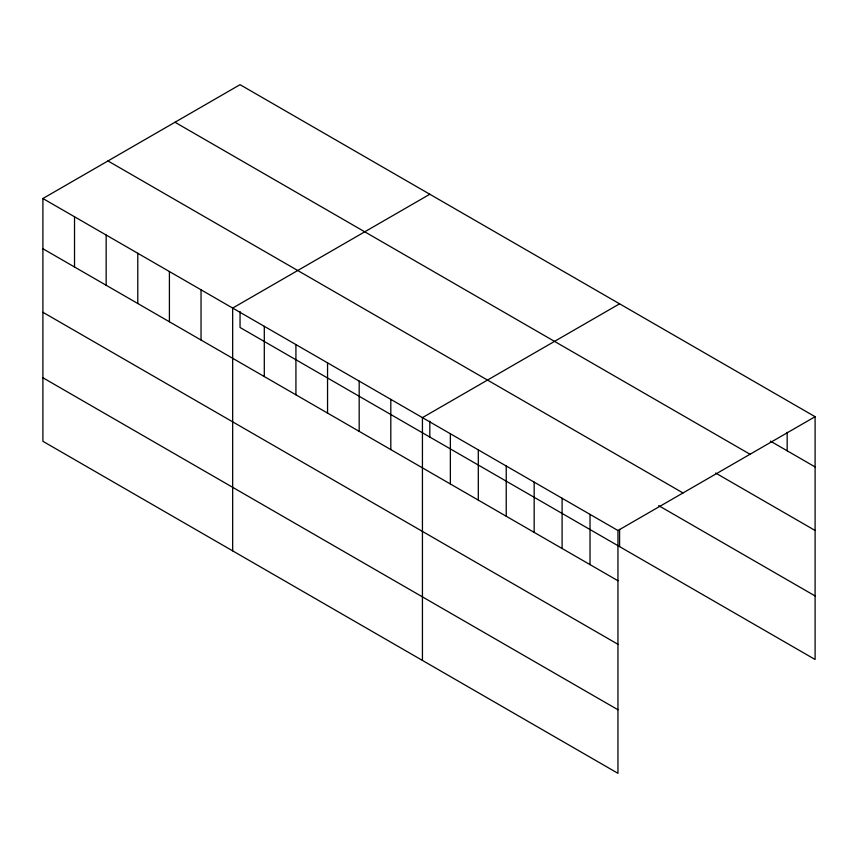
<?xml version="1.0" encoding="UTF-8"?>
<svg xmlns="http://www.w3.org/2000/svg" width="858" height="858" viewBox="0 0 858 858"><rect width="100%" height="100%" fill="white"/><g stroke="black" fill="none" stroke-linecap="round" stroke-linejoin="round"><path stroke-width="1.29" d="M42.9 198.509L617.953 530.512L617.953 773.315L42.9 441.302L42.9 198.509L240.047 84.685L815.1 416.698L815.1 659.491L240.047 327.488L240.047 311.593M429.815 194.251L232.668 308.076L232.668 550.868M619.583 303.818L422.436 417.631L422.436 660.424M617.953 530.512L815.1 416.698M770.409 441.119L815.1 466.924M174.989 122.254L750.042 454.257M715.669 473.058L815.1 530.469M107.958 160.95L683.011 492.953M658.687 505.641L815.1 595.945M42.9 248.734L617.953 580.748M42.9 312.28L617.953 644.294M42.9 377.756L617.953 709.759M787.172 432.293L787.172 450.793M619.583 529.397L619.583 546.61M590.025 514.392L590.025 564.618M562.097 498.262L562.097 548.487M534.159 482.142L534.159 532.368M506.231 466.012L506.231 516.237M478.303 449.882L478.303 500.117M450.364 433.762L450.364 483.987M429.815 421.16L429.815 437.044M390.808 399.378L390.808 449.603M359.18 381.113L359.18 431.338M327.552 362.848L327.552 413.084M295.924 344.594L295.924 394.819M264.296 326.33L264.296 376.555M201.04 289.811L201.04 340.036M169.412 271.546L169.412 321.782M137.784 253.292L137.784 303.517M106.156 235.028L106.156 285.253M74.528 216.774L74.528 266.999"/></g></svg>
